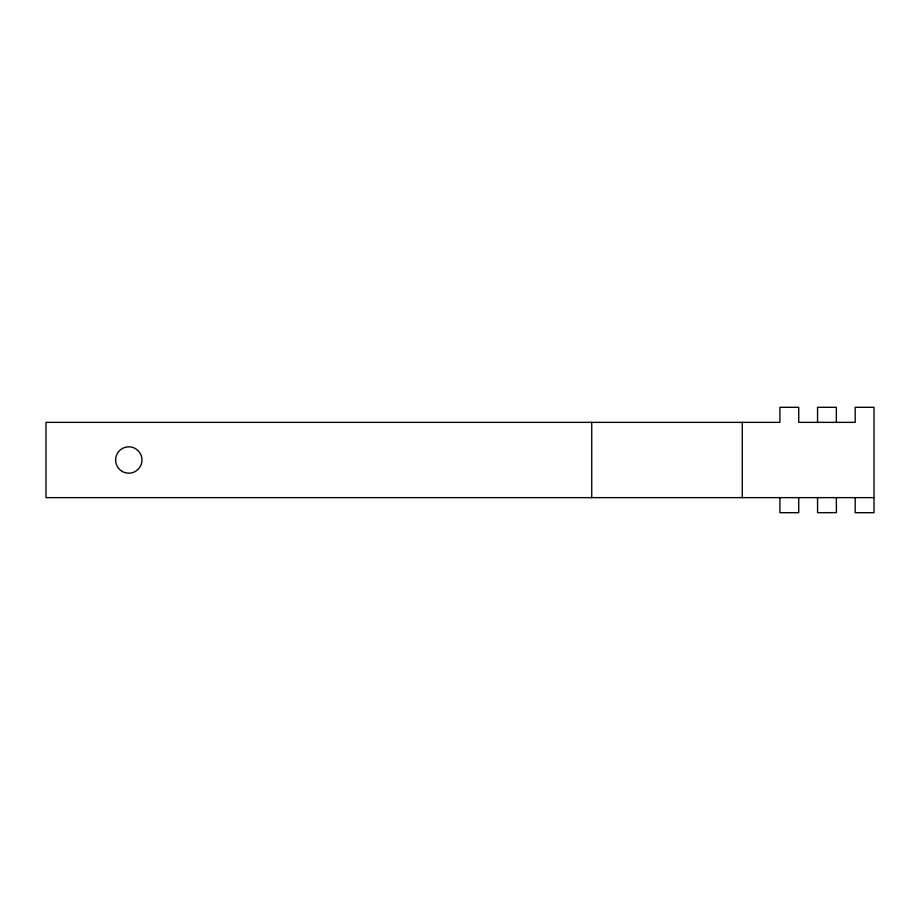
<?xml version="1.0" encoding="UTF-8"?>
<svg xmlns="http://www.w3.org/2000/svg" width="920" height="920" viewBox="0 0 920 920"><rect width="100%" height="100%" fill="white"/><g stroke="black" fill="none" stroke-linecap="round" stroke-linejoin="round"><path stroke-width="1.38" d="M855.186 497.639L855.186 512.693L874 512.693L874 407.307L855.186 407.307L855.186 422.36L798.732 422.36L798.732 407.307L779.907 407.307L779.907 422.36L46 422.36L46 497.639L874 497.639M836.36 497.582L836.406 512.635L817.592 512.693L817.546 497.639M836.36 422.36L836.36 407.307L817.546 407.307L817.546 422.36M798.732 497.639L798.732 512.693L779.907 512.693L779.907 497.639M742.268 422.36L742.268 497.639M591.732 422.36L591.732 497.639M122.21 471.408A13.167 13.167 0 0 0 141.968 460A13.167 13.167 0 0 0 122.21 448.592A13.167 13.167 0 0 0 122.21 471.408"/></g></svg>
